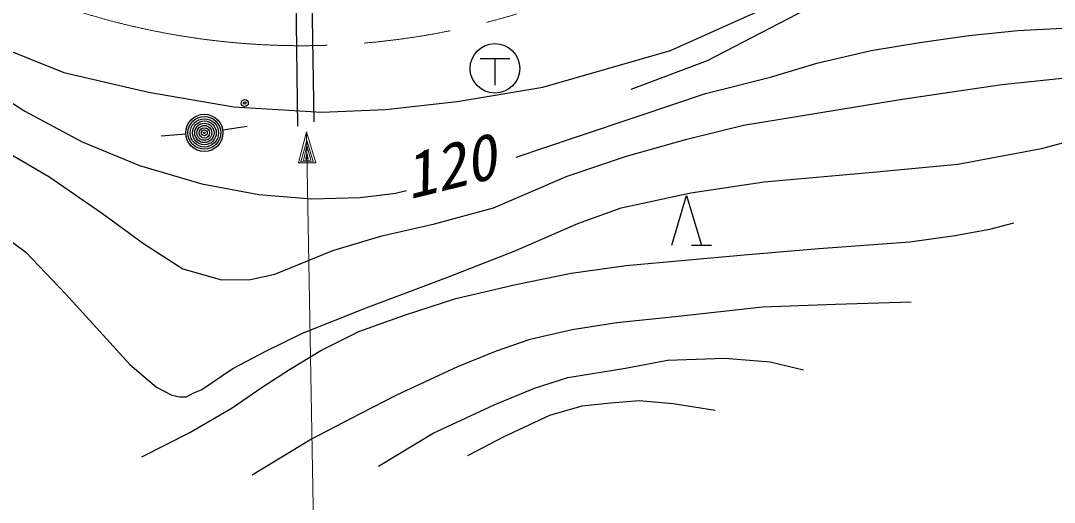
# Model space of a CAD drawing. Units: millimetres, scale not verified. Extents: x 40000 to 680000, y 20000 to 380000.
# Drawn here: x 187248 to 228921, y 247275 to 266694 of the extents above; entities that cross this region are included whole.
import ezdxf
from ezdxf.enums import TextEntityAlignment as Align

# ---------------------------------------------------------------- set-up
doc = ezdxf.new("R2010")
doc.units = ezdxf.units.MM
doc.header["$LTSCALE"] = 1000
doc.linetypes.add('CHAIN', pattern=[18.5, 12, -1.5, 3.5, -1.5])
for name, color, linetype, lineweight in [('M-BGD', 7, 'Continuous', 25), ('M-BMK', 2, 'CHAIN', 13), ('M-STR-HTXT', 7, 'Continuous', 13)]:
    doc.layers.add(name, color=color, linetype=linetype, lineweight=lineweight)
doc.styles.add('ＭＳ ゴシック', font='')
doc.styles.get('ＭＳ ゴシック').set_extended_font_data('MS Gothic')

msp = doc.modelspace()

# ---------------------------------------------------------------- linework, layer by layer
at = {"layer": 'M-BGD'}
for p, q in [((198956, 269266), (199064, 262622)), ((198422, 262442), (198353, 268126)), ((213443, 265489), (218103, 267583)), ((214942, 265088), (218900, 267149)), ((225473, 266098), (227448, 266299)), ((227448, 266299), (229763, 266421)), ((185708, 265913), (188983, 264606)), ((223498, 265817), (225473, 266098)), ((208296, 264008), (213443, 265489)), ((219347, 264976), (221542, 265496)), ((221542, 265496), (223498, 265817)), ((205768, 265172), (206968, 265173)), ((206368, 265172), (206369, 264092)), ((211856, 263932), (214942, 265088)), ((217472, 264415), (219347, 264976)), ((185417, 264338), (187414, 263042)), ((188983, 264606), (192403, 263808)), ((214859, 263755), (217472, 264415)), ((226799, 264116), (229368, 264393)), ((192403, 263808), (195836, 263220)), ((204848, 263431), (208296, 264008)), ((222709, 263515), (226799, 264116)), ((201950, 263113), (204848, 263431)), ((212185, 262855), (214859, 263755)), ((219342, 262963), (222709, 263515)), ((187414, 263042), (189729, 261807)), ((195836, 263220), (199396, 263000)), ((199396, 263000), (201950, 263113)), ((216385, 262485), (219342, 262963)), ((209617, 261994), (212185, 262855)), ((195394, 262287), (196381, 262443)), ((214110, 261922), (216385, 262485)), ((228406, 261540), (230825, 262190)), ((186134, 261726), (188381, 260408)), ((189729, 261807), (192043, 260856)), ((193905, 262112), (192908, 262034)), ((207223, 261194), (209617, 261994)), ((211679, 261234), (214110, 261922)), ((225025, 260903), (228406, 261540)), ((209278, 260422), (211679, 261234)), ((221753, 260601), (225025, 260903)), ((192043, 260856), (194558, 260120)), ((217224, 260198), (221753, 260601)), ((188381, 260408), (190553, 258925)), ((194558, 260120), (196853, 259683)), ((206311, 259147), (209278, 260422)), ((214270, 259748), (217224, 260198)), ((196853, 259683), (198968, 259516)), ((200939, 259567), (202361, 259743)), ((202361, 259743), (202809, 259843)), ((211452, 259147), (214270, 259748)), ((213494, 257643), (214092, 259643)), ((214092, 259643), (214694, 257644)), ((198968, 259516), (200939, 259567)), ((190553, 258925), (192198, 257714)), ((203937, 258506), (206311, 259147)), ((209706, 258522), (211452, 259147)), ((201802, 258026), (203937, 258506)), ((207213, 257423), (209706, 258522)), ((226324, 258291), (227282, 258547)), ((186218, 258275), (187456, 257358)), ((199829, 257432), (201802, 258026)), ((223100, 257778), (224904, 258035)), ((224904, 258035), (226324, 258291)), ((192198, 257714), (193780, 256693)), ((214294, 257644), (215094, 257644)), ((219428, 257507), (223100, 257778)), ((187456, 257358), (189074, 255664)), ((197499, 256473), (199829, 257432)), ((204434, 256339), (207213, 257423)), ((211661, 256825), (216410, 257255)), ((216410, 257255), (219428, 257507)), ((209442, 256520), (211661, 256825)), ((193780, 256693), (195344, 256247)), ((196510, 256264), (197499, 256473)), ((201182, 255119), (204434, 256339)), ((207208, 256056), (209442, 256520)), ((195344, 256247), (196510, 256264)), ((204786, 255497), (207208, 256056)), ((189074, 255664), (190709, 253871)), ((202727, 254825), (204786, 255497)), ((198609, 254100), (201182, 255119)), ((213632, 254770), (217162, 255157)), ((217162, 255157), (220105, 255259)), ((220105, 255259), (223148, 255361)), ((200876, 254169), (202727, 254825)), ((211278, 254529), (213632, 254770)), ((207786, 253848), (209482, 254248)), ((209482, 254248), (211278, 254529)), ((190709, 253871), (191648, 252834)), ((197135, 253376), (198609, 254100)), ((199347, 253400), (200876, 254169)), ((206430, 253388), (207786, 253848)), ((195795, 252672), (197135, 253376)), ((198080, 252633), (199347, 253400)), ((204868, 252754), (206430, 253388)), ((211627, 252683), (213323, 253009)), ((213323, 253009), (215642, 253085)), ((215642, 253085), (217463, 252937)), ((191648, 252834), (192726, 251917)), ((194557, 251828), (195795, 252672)), ((196988, 251917), (198080, 252633)), ((202416, 251603), (204868, 252754)), ((209307, 252307), (211627, 252683)), ((217463, 252937), (218810, 252614)), ((207961, 251882), (209307, 252307)), ((192726, 251917), (193345, 251599)), ((194199, 251675), (194557, 251828)), ((195773, 251088), (196988, 251917)), ((206340, 251207), (207961, 251882)), ((193345, 251599), (193663, 251534)), ((193663, 251534), (193931, 251534)), ((193931, 251534), (194199, 251675)), ((200947, 250855), (202416, 251603)), ((211029, 251286), (212177, 251386)), ((212177, 251386), (213549, 251263)), ((194067, 250096), (195773, 251088)), ((203872, 250058), (206340, 251207)), ((208585, 250785), (209882, 251160)), ((209882, 251160), (211029, 251286)), ((213549, 251263), (215245, 250990)), ((198904, 249790), (200947, 250855)), ((206715, 249910), (208585, 250785)), ((192127, 249103), (194067, 250096)), ((201678, 248734), (203872, 250058)), ((196586, 248389), (198904, 249790)), ((205269, 249161), (206715, 249910))]:
    msp.add_line(p, q, dxfattribs=at)
for centre, radius in [((206368, 264772), 1000), ((196282, 263372), 142), ((196282, 263372), 50), ((194653, 262170), 750), ((194653, 262170), 660), ((194653, 262170), 570), ((194653, 262170), 480), ((194653, 262170), 390), ((194653, 262170), 300), ((194653, 262170), 210), ((194653, 262170), 120), ((194653, 262170), 30)]:
    msp.add_circle(centre, radius, dxfattribs=at)
at = {"layer": 'M-BMK'}
msp.add_arc((198575, 295683), 29998, 249.0477, 286.8152, dxfattribs=at)
at = {"layer": 'M-STR-HTXT'}
for p, q in [((198446, 260957), (198775, 262213)), ((198775, 262213), (199146, 260969)), ((198775, 262213), (199223, 236249)), ((198545, 261009), (198781, 261863)), ((198781, 261863), (199045, 261018)), ((198644, 261061), (198784, 261663)), ((198744, 261113), (198789, 261363)), ((198784, 261663), (198944, 261066)), ((198789, 261363), (198844, 261114)), ((199146, 260969), (198446, 260957)), ((199045, 261018), (198545, 261009)), ((198944, 261066), (198644, 261061)), ((198844, 261114), (198744, 261113))]:
    msp.add_line(p, q, dxfattribs=at)

# ---------------------------------------------------------------- texts
at = {"layer": 'M-BGD', "style": 'ＭＳ ゴシック', "oblique": 15}
msp.add_text('120', height=1833, rotation=13.9, dxfattribs=at).set_placement((203048, 258953), align=Align.BOTTOM_LEFT)

doc.saveas('drawing.dxf')
